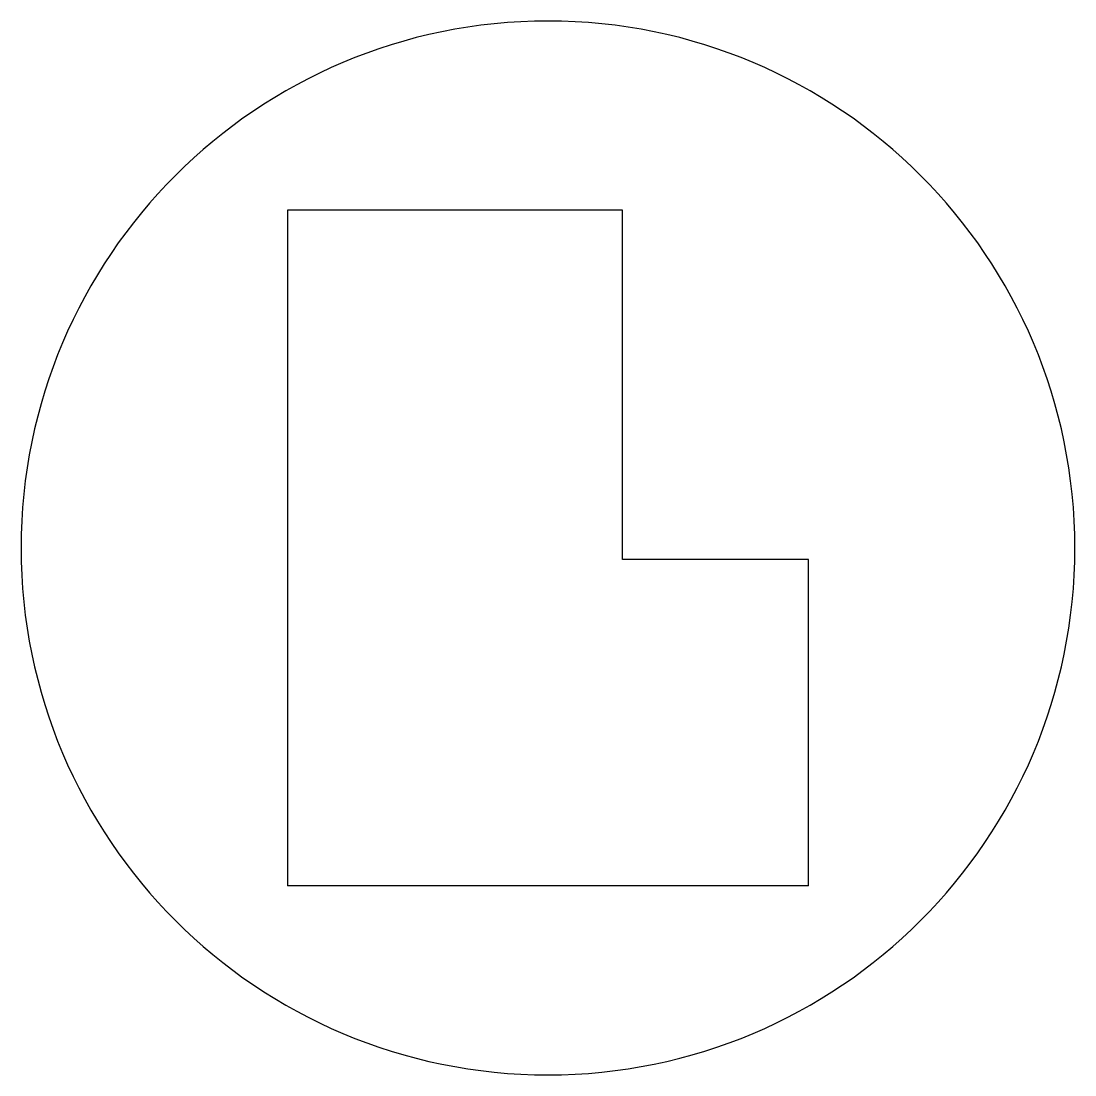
# Model space of a CAD drawing. Header units: inches. Extents: x -0.51 to 1.5, y -0.36 to 1.64.
import ezdxf

# ---------------------------------------------------------------- set-up
doc = ezdxf.new("R2010")
doc.units = ezdxf.units.IN
doc.layers.get('0').update_dxf_attribs({"linetype": 'CONTINUOUS'})
doc.layers.add('2', color=7, linetype='CONTINUOUS')

msp = doc.modelspace()

# ---------------------------------------------------------------- linework, layer by layer
at = {"color": 0, "linetype": 'CONTINUOUS'}
for start, end in [(360, 180), (180, 360)]:
    msp.add_arc((0.4921, 0.6398), 1.0039, start, end, dxfattribs=at)
at = {"layer": '2', "color": 2, "linetype": 'CONTINUOUS'}
for p, q in [((-0.0039, 1.2835), (-0.0039, -0.0039)), ((0.6339, 1.2835), (-0.0039, 1.2835)), ((0.6339, 0.6181), (0.6339, 1.2835)), ((0.9882, 0.6181), (0.6339, 0.6181)), ((0.9882, -0.0039), (0.9882, 0.6181)), ((0.9882, -0.0039), (-0.0039, -0.0039))]:
    msp.add_line(p, q, dxfattribs=at)

doc.saveas('drawing.dxf')
